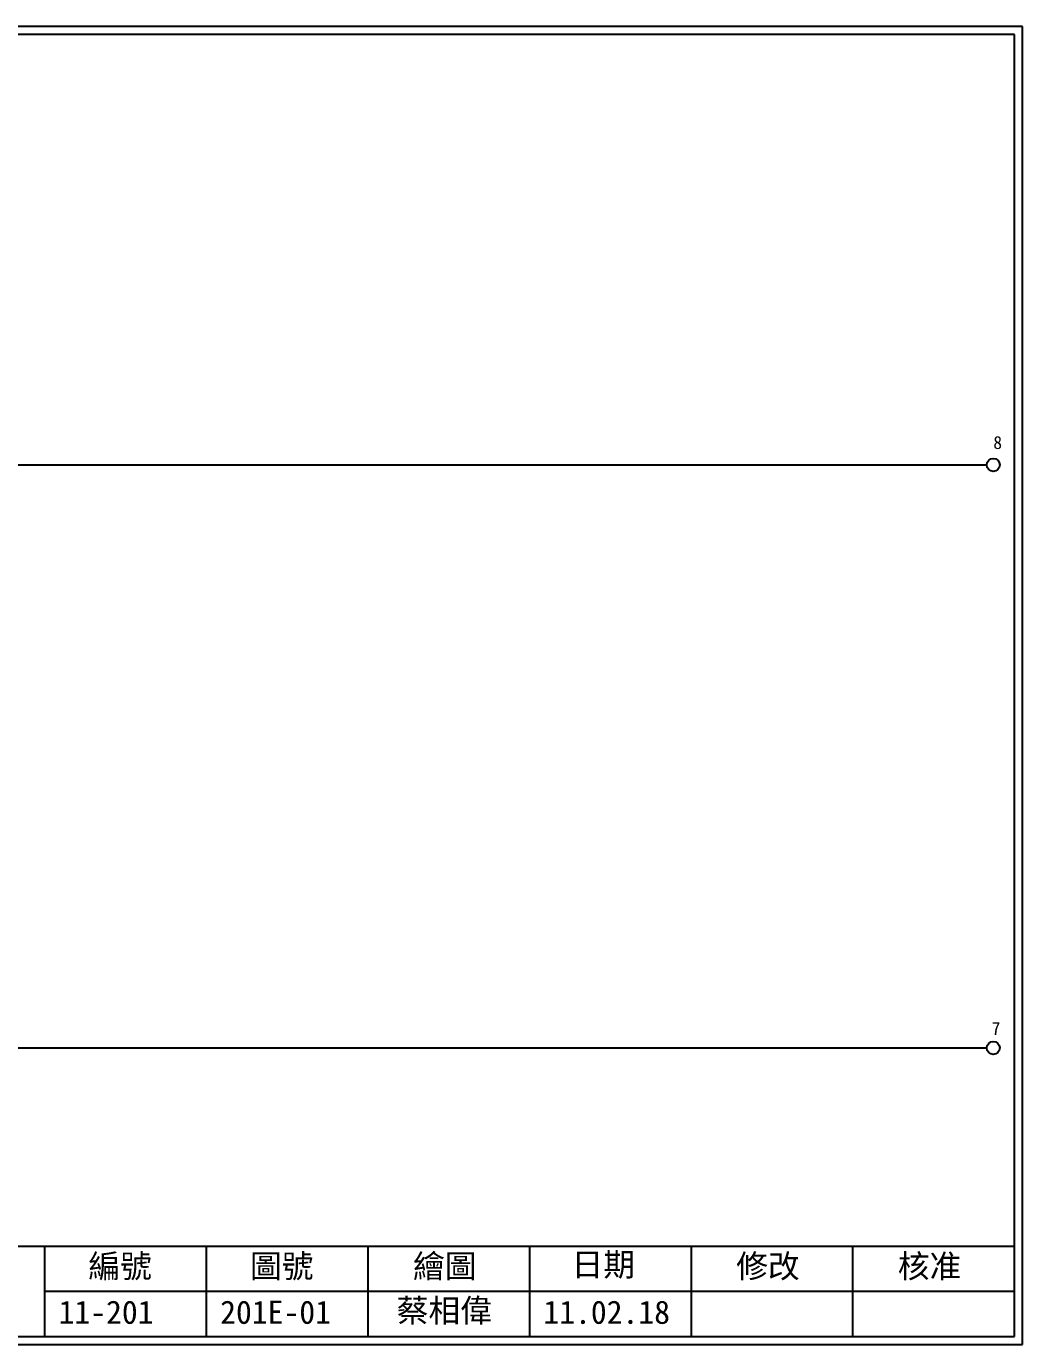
# Model space of a CAD drawing. Extents: x 10 to 297, y 3 to 207.
# Drawn here: x 142.9 to 297, y 3 to 207 of the extents above; entities that cross this region are included whole.
import ezdxf

# ---------------------------------------------------------------- set-up
doc = ezdxf.new("R2010")
doc.units = 0
doc.layers.get('0').update_dxf_attribs({"linetype": 'CONTINUOUS'})
doc.layers.add('圖框層', color=7, linetype='CONTINUOUS')
doc.layers.add('標尺寸層', color=3, linetype='CONTINUOUS')
doc.styles.add('STSL', font='KAIU.TTF')

msp = doc.modelspace()

# ---------------------------------------------------------------- linework, layer by layer
for p, q in [((19.23, 139.12), (291.46, 139.12)), ((19.23, 48.91), (291.46, 48.91))]:
    msp.add_line(p, q)
at = {"layer": '圖框層', "color": 7}
for p, q in [((297, 206.97), (10, 206.97)), ((297, 3), (297, 206.97)), ((295.75, 205.72), (11.25, 205.72)), ((295.75, 4.25), (295.75, 205.72)), ((11.25, 18.25), (295.75, 18.25)), ((145.75, 4.25), (145.75, 18.25)), ((170.75, 4.25), (170.75, 18.25)), ((195.75, 4.25), (195.75, 18.25)), ((220.75, 4.25), (220.75, 18.25)), ((245.75, 4.25), (245.75, 18.25)), ((270.75, 4.25), (270.75, 18.25)), ((145.75, 11.25), (295.75, 11.25)), ((11.25, 4.25), (295.75, 4.25)), ((10, 3), (297, 3))]:
    msp.add_line(p, q, dxfattribs=at)
at = {"layer": '標尺寸層', "color": 7}
for centre in [(292.46, 139.12), (292.46, 48.91)]:
    msp.add_circle(centre, 1, dxfattribs=at)

# ---------------------------------------------------------------- texts
at = {"layer": '圖框層', "color": 4, "style": 'STSL'}
for s, height, p in [('8', 2, (292.46, 141.58)), ('7', 2, (292.2, 50.91)), ('編號', 3.6, (152.47, 13.34)), ('圖號', 3.6, (177.47, 13.34)), ('繪圖', 3.6, (202.69, 13.34)), ('日期', 3.6, (227.22, 13.59)), ('修改', 3.6, (252.69, 13.34)), ('核准', 3.6, (277.69, 13.34)), ('蔡相偉', 3.6, (200.18, 6.47)), ('11-201', 3.6, (147.86, 6.22)), ('201E-01', 3.6, (172.86, 6.22)), ('11.02.18', 3.6, (222.86, 6.22))]:
    msp.add_text(s, height=height, dxfattribs=at).set_placement(p)

doc.saveas('drawing.dxf')
